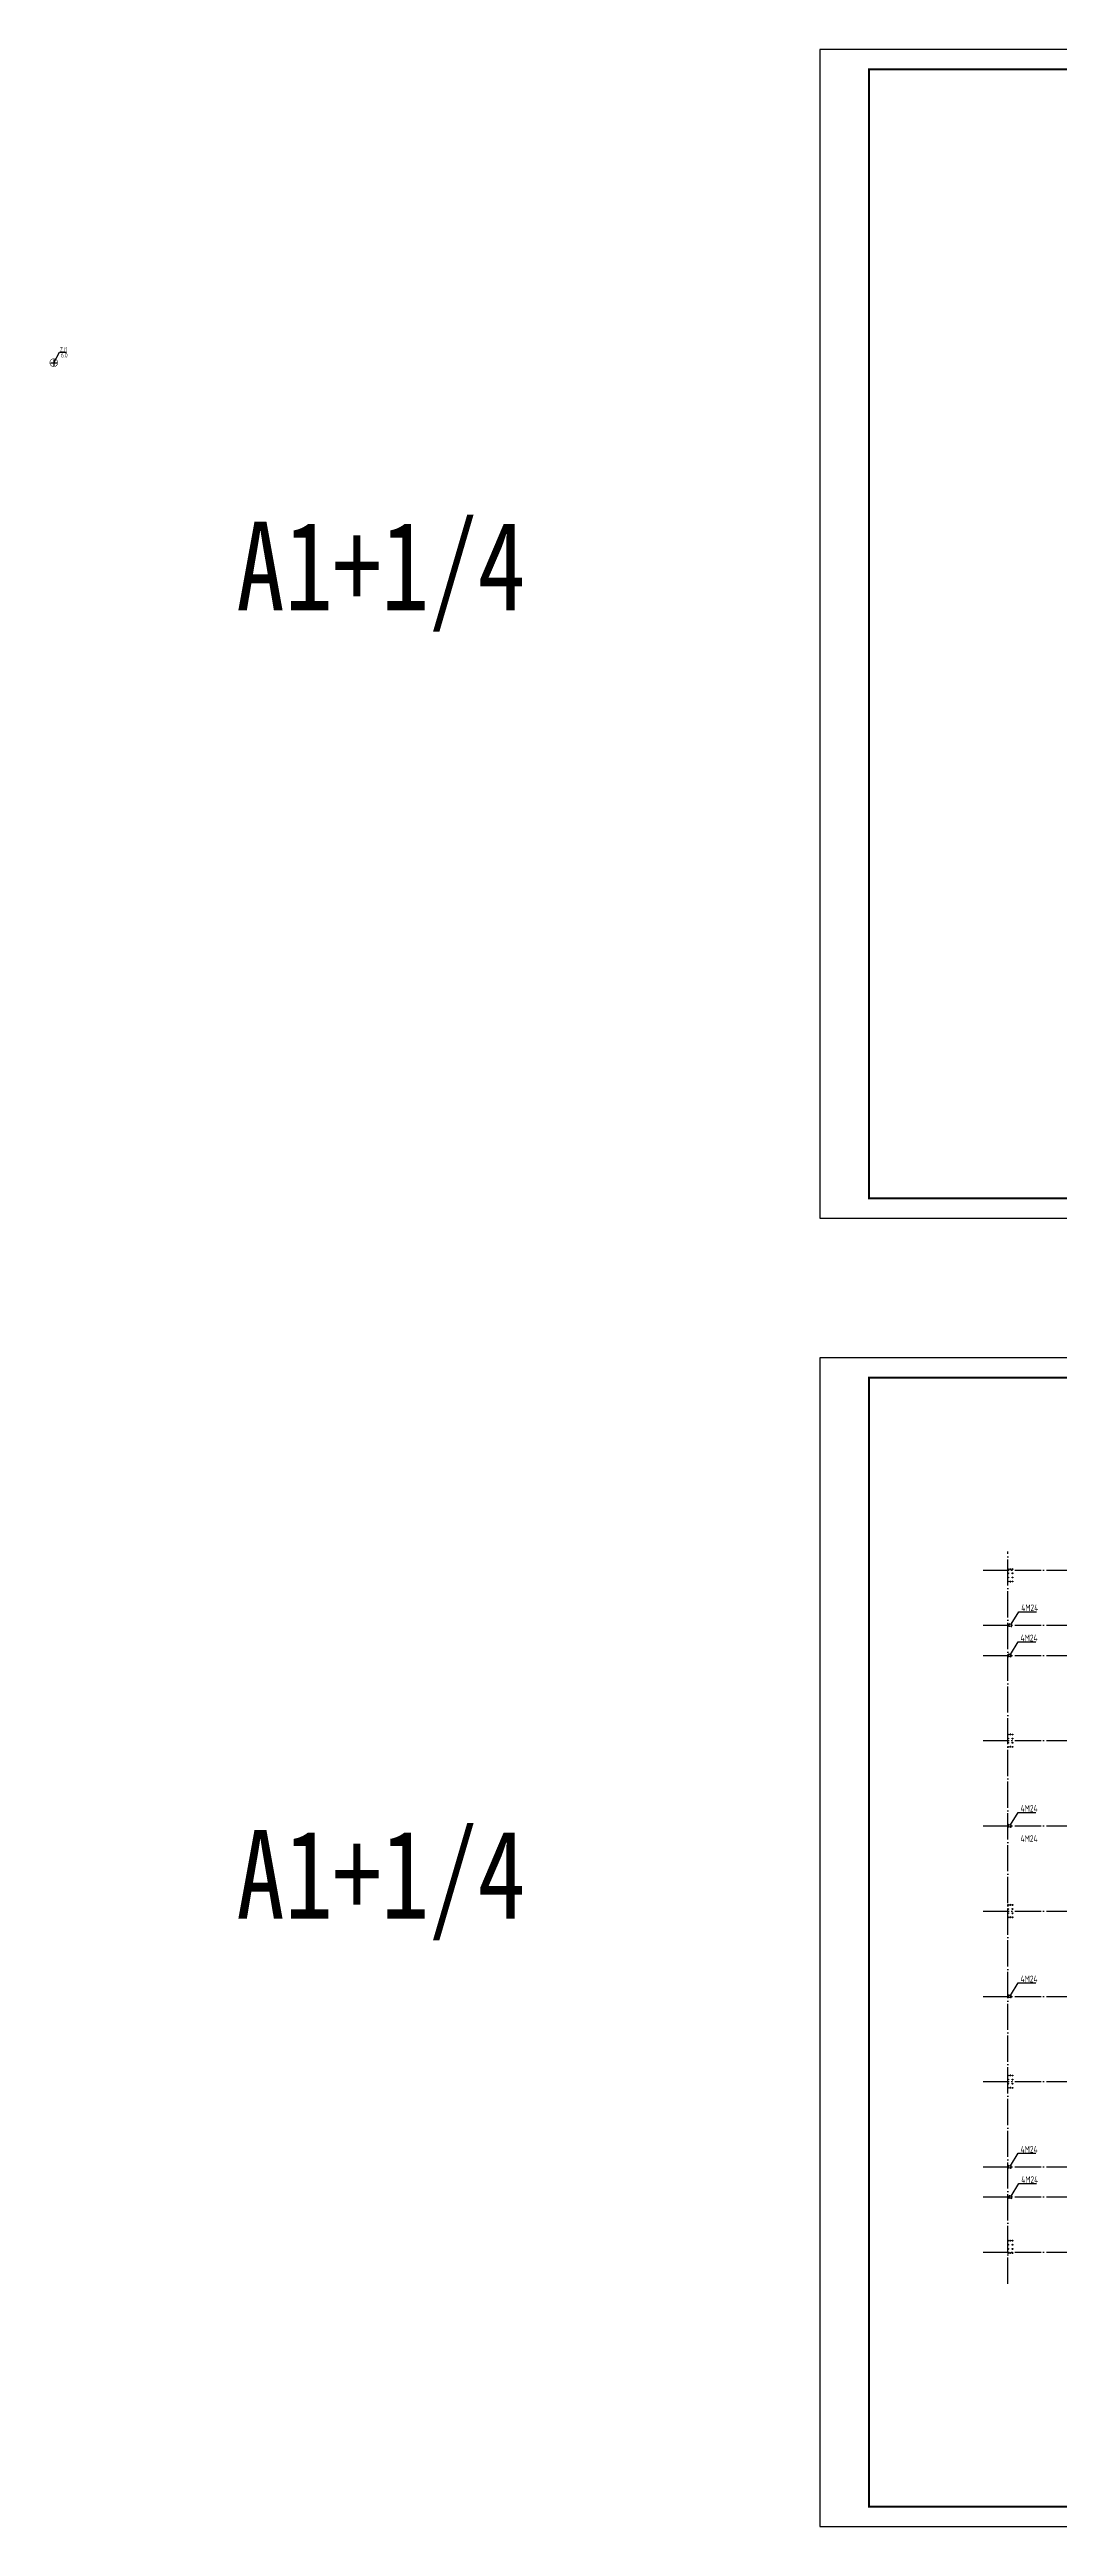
# Model space of a CAD drawing. Extents: x 19118 to 566552, y -1188739 to 92943.
# Drawn here: x 19118 to 96081, y -292410 to -103536 of the extents above; entities that cross this region are included whole.
import ezdxf

# ---------------------------------------------------------------- set-up
doc = ezdxf.new("R2010")
doc.units = 0
doc.header["$LTSCALE"] = 1000
doc.header["$MEASUREMENT"] = 0
doc.linetypes.add('DASH', pattern=[0.35, 0.25, -0.1])
doc.linetypes.add('DOTE', pattern=[2.42, 2, -0.2, 0.02, -0.2])
for name, color, linetype in [('DOTE', 9, 'DOTE'), ('LAYER2', 30, 'CONTINUOUS'), ('PUB_HATCH', 8, 'CONTINUOUS'), ('PUB_TITLE', 4, 'CONTINUOUS'), ('REIN', 1, 'CONTINUOUS'), ('TEXT', 7, 'CONTINUOUS'), ('WALL', 6, 'CONTINUOUS'), ('桩', 6, 'CONTINUOUS'), ('桩基标注', 7, 'CONTINUOUS'), ('桩心', 33, 'CONTINUOUS'), ('锚栓', 60, 'CONTINUOUS')]:
    doc.layers.add(name, color=color, linetype=linetype)
doc.styles.add('-黑体', font='SimSun.ttf')
doc.styles.add('TSSD_Rein', font='atssdeng.shx', dxfattribs={"width": 0.7, "bigfont": 'atssdchn.shx'})

msp = doc.modelspace()

# ---------------------------------------------------------------- hatches: boundary and pattern name
at = {"layer": 'PUB_HATCH'}
h = msp.add_hatch(dxfattribs=at)
h.set_pattern_fill('ANSI31', color=256, angle=-90, style=0)
h.set_pattern_definition([(45, (-8108.6808, -319798.7784), (1.122532015, -1.122532015), [])])
h.paths.add_polyline_path([(92146.86, -219416.94, -1), (92208.86, -219416.94, -1)])
h = msp.add_hatch(dxfattribs=at)
h.set_pattern_fill('ANSI31', color=256, angle=-90, style=0)
h.set_pattern_definition([(45, (-8108.6808, -320108.7784), (1.122532015, -1.122532015), [])])
h.paths.add_polyline_path([(92146.86, -219726.94, -1), (92208.86, -219726.94, -1)])
h = msp.add_hatch(dxfattribs=at)
h.set_pattern_fill('ANSI31', color=256, angle=-90, style=0)
h.set_pattern_definition([(45, (-8108.6808, -320428.7784), (1.122532015, -1.122532015), [])])
h.paths.add_polyline_path([(92146.86, -220046.94, -1), (92208.86, -220046.94, -1)])
h = msp.add_hatch(dxfattribs=at)
h.set_pattern_fill('ANSI31', color=256, angle=-90, style=0)
h.set_pattern_definition([(45, (-8108.6808, -320738.7784), (1.122532015, -1.122532015), [])])
h.paths.add_polyline_path([(92146.86, -220356.94, -1), (92208.86, -220356.94, -1)])
h = msp.add_hatch(dxfattribs=at)
h.set_pattern_fill('ANSI31', color=256, angle=-90, style=0)
h.set_pattern_definition([(45, (-7948.6808, -319798.7784), (1.122532015, -1.122532015), [])])
h.paths.add_polyline_path([(92306.86, -219416.94, -1), (92368.86, -219416.94, -1)])
h = msp.add_hatch(dxfattribs=at)
h.set_pattern_fill('ANSI31', color=256, angle=-90, style=0)
h.set_pattern_definition([(45, (-7948.6808, -320738.7784), (1.122532015, -1.122532015), [])])
h.paths.add_polyline_path([(92306.86, -220356.94, -1), (92368.86, -220356.94, -1)])
h = msp.add_hatch(dxfattribs=at)
h.set_pattern_fill('ANSI31', color=256, angle=-90, style=0)
h.set_pattern_definition([(135, (192784.405, -319798.7784), (-1.122532015, -1.122532015), [])])
h.paths.add_polyline_path([(92528.86, -219416.94, 1), (92466.86, -219416.94, 1)])
h = msp.add_hatch(dxfattribs=at)
h.set_pattern_fill('ANSI31', color=256, angle=-90, style=0)
h.set_pattern_definition([(135, (192784.405, -320108.7784), (-1.122532015, -1.122532015), [])])
h.paths.add_polyline_path([(92528.86, -219726.94, 1), (92466.86, -219726.94, 1)])
h = msp.add_hatch(dxfattribs=at)
h.set_pattern_fill('ANSI31', color=256, angle=-90, style=0)
h.set_pattern_definition([(135, (192784.405, -320428.7784), (-1.122532015, -1.122532015), [])])
h.paths.add_polyline_path([(92528.86, -220046.94, 1), (92466.86, -220046.94, 1)])
h = msp.add_hatch(dxfattribs=at)
h.set_pattern_fill('ANSI31', color=256, angle=-90, style=0)
h.set_pattern_definition([(135, (192784.405, -320738.7784), (-1.122532015, -1.122532015), [])])
h.paths.add_polyline_path([(92528.86, -220356.94, 1), (92466.86, -220356.94, 1)])
h = msp.add_hatch(dxfattribs=at)
h.set_pattern_fill('ANSI31', color=256, angle=-90, style=0)
h.set_pattern_definition([(315, (-8023.6808, -123230.0968), (1.122532015, 1.122532015), [])])
h.paths.add_polyline_path([(92231.86, -223611.94, 1), (92293.86, -223611.94, 1)])
h = msp.add_hatch(dxfattribs=at)
h.set_pattern_fill('ANSI31', color=256, angle=-90, style=0)
h.set_pattern_definition([(315, (-8023.6808, -123380.0968), (1.122532015, 1.122532015), [])])
h.paths.add_polyline_path([(92231.86, -223761.94, 1), (92293.86, -223761.94, 1)])
h = msp.add_hatch(dxfattribs=at)
h.set_pattern_fill('ANSI31', color=256, angle=-90, style=0)
h.set_pattern_definition([(225, (192699.405, -123230.0968), (-1.122532015, 1.122532015), [])])
h.paths.add_polyline_path([(92443.86, -223611.94, -1), (92381.86, -223611.94, -1)])
h = msp.add_hatch(dxfattribs=at)
h.set_pattern_fill('ANSI31', color=256, angle=-90, style=0)
h.set_pattern_definition([(225, (192699.405, -123380.0968), (-1.122532015, 1.122532015), [])])
h.paths.add_polyline_path([(92443.86, -223761.94, -1), (92381.86, -223761.94, -1)])
h = msp.add_hatch(dxfattribs=at)
h.set_pattern_fill('ANSI31', color=256, angle=-90, style=0)
h.set_pattern_definition([(315, (-8073.6808, -125530.0968), (1.122532015, 1.122532015), [])])
h.paths.add_polyline_path([(92181.86, -225911.94, 1), (92243.86, -225911.94, 1)])
h = msp.add_hatch(dxfattribs=at)
h.set_pattern_fill('ANSI31', color=256, angle=-90, style=0)
h.set_pattern_definition([(315, (-8073.6808, -125680.0968), (1.122532015, 1.122532015), [])])
h.paths.add_polyline_path([(92181.86, -226061.94, 1), (92243.86, -226061.94, 1)])
h = msp.add_hatch(dxfattribs=at)
h.set_pattern_fill('ANSI31', color=256, angle=-90, style=0)
h.set_pattern_definition([(225, (192649.405, -125530.0968), (-1.122532015, 1.122532015), [])])
h.paths.add_polyline_path([(92393.86, -225911.94, -1), (92331.86, -225911.94, -1)])
h = msp.add_hatch(dxfattribs=at)
h.set_pattern_fill('ANSI31', color=256, angle=-90, style=0)
h.set_pattern_definition([(225, (192649.405, -125680.0968), (-1.122532015, 1.122532015), [])])
h.paths.add_polyline_path([(92393.86, -226061.94, -1), (92331.86, -226061.94, -1)])
h = msp.add_hatch(dxfattribs=at)
h.set_pattern_fill('ANSI31', color=256, angle=-90, style=0)
h.set_pattern_definition([(315, (-8108.6808, -131635.0968), (1.122532015, 1.122532015), [])])
h.paths.add_polyline_path([(92146.86, -232016.94, 1), (92208.86, -232016.94, 1)])
h = msp.add_hatch(dxfattribs=at)
h.set_pattern_fill('ANSI31', color=256, angle=-90, style=0)
h.set_pattern_definition([(315, (-8108.6808, -131945.0968), (1.122532015, 1.122532015), [])])
h.paths.add_polyline_path([(92146.86, -232326.94, 1), (92208.86, -232326.94, 1)])
h = msp.add_hatch(dxfattribs=at)
h.set_pattern_fill('ANSI31', color=256, angle=-90, style=0)
h.set_pattern_definition([(315, (-7948.6808, -131635.0968), (1.122532015, 1.122532015), [])])
h.paths.add_polyline_path([(92306.86, -232016.94, 1), (92368.86, -232016.94, 1)])
h = msp.add_hatch(dxfattribs=at)
h.set_pattern_fill('ANSI31', color=256, angle=-90, style=0)
h.set_pattern_definition([(225, (192784.405, -131635.0968), (-1.122532015, 1.122532015), [])])
h.paths.add_polyline_path([(92528.86, -232016.94, -1), (92466.86, -232016.94, -1)])
h = msp.add_hatch(dxfattribs=at)
h.set_pattern_fill('ANSI31', color=256, angle=-90, style=0)
h.set_pattern_definition([(225, (192784.405, -131945.0968), (-1.122532015, 1.122532015), [])])
h.paths.add_polyline_path([(92528.86, -232326.94, -1), (92466.86, -232326.94, -1)])
h = msp.add_hatch(dxfattribs=at)
h.set_pattern_fill('ANSI31', color=256, angle=-90, style=0)
h.set_pattern_definition([(315, (-8108.6808, -132265.0968), (1.122532015, 1.122532015), [])])
h.paths.add_polyline_path([(92146.86, -232646.94, 1), (92208.86, -232646.94, 1)])
h = msp.add_hatch(dxfattribs=at)
h.set_pattern_fill('ANSI31', color=256, angle=-90, style=0)
h.set_pattern_definition([(315, (-8108.6808, -132575.0968), (1.122532015, 1.122532015), [])])
h.paths.add_polyline_path([(92146.86, -232956.94, 1), (92208.86, -232956.94, 1)])
h = msp.add_hatch(dxfattribs=at)
h.set_pattern_fill('ANSI31', color=256, angle=-90, style=0)
h.set_pattern_definition([(315, (-7948.6808, -132575.0968), (1.122532015, 1.122532015), [])])
h.paths.add_polyline_path([(92306.86, -232956.94, 1), (92368.86, -232956.94, 1)])
h = msp.add_hatch(dxfattribs=at)
h.set_pattern_fill('ANSI31', color=256, angle=-90, style=0)
h.set_pattern_definition([(225, (192784.405, -132265.0968), (-1.122532015, 1.122532015), [])])
h.paths.add_polyline_path([(92528.86, -232646.94, -1), (92466.86, -232646.94, -1)])
h = msp.add_hatch(dxfattribs=at)
h.set_pattern_fill('ANSI31', color=256, angle=-90, style=0)
h.set_pattern_definition([(225, (192784.405, -132575.0968), (-1.122532015, 1.122532015), [])])
h.paths.add_polyline_path([(92528.86, -232956.94, -1), (92466.86, -232956.94, -1)])
h = msp.add_hatch(dxfattribs=at)
h.set_pattern_fill('ANSI31', color=256, angle=-90, style=0)
h.set_pattern_definition([(315, (-8073.6808, -138530.0968), (1.122532015, 1.122532015), [])])
h.paths.add_polyline_path([(92181.86, -238911.94, 1), (92243.86, -238911.94, 1)])
h = msp.add_hatch(dxfattribs=at)
h.set_pattern_fill('ANSI31', color=256, angle=-90, style=0)
h.set_pattern_definition([(315, (-8073.6808, -138680.0968), (1.122532015, 1.122532015), [])])
h.paths.add_polyline_path([(92181.86, -239061.94, 1), (92243.86, -239061.94, 1)])
h = msp.add_hatch(dxfattribs=at)
h.set_pattern_fill('ANSI31', color=256, angle=-90, style=0)
h.set_pattern_definition([(225, (192649.405, -138530.0968), (-1.122532015, 1.122532015), [])])
h.paths.add_polyline_path([(92393.86, -238911.94, -1), (92331.86, -238911.94, -1)])
h = msp.add_hatch(dxfattribs=at)
h.set_pattern_fill('ANSI31', color=256, angle=-90, style=0)
h.set_pattern_definition([(225, (192649.405, -138680.0968), (-1.122532015, 1.122532015), [])])
h.paths.add_polyline_path([(92393.86, -239061.94, -1), (92331.86, -239061.94, -1)])
h = msp.add_hatch(dxfattribs=at)
h.set_pattern_fill('ANSI31', color=256, angle=-90, style=0)
h.set_pattern_definition([(315, (-8108.6808, -144635.0968), (1.122532015, 1.122532015), [])])
h.paths.add_polyline_path([(92146.86, -245016.94, 1), (92208.86, -245016.94, 1)])
h = msp.add_hatch(dxfattribs=at)
h.set_pattern_fill('ANSI31', color=256, angle=-90, style=0)
h.set_pattern_definition([(315, (-8108.6808, -144945.0968), (1.122532015, 1.122532015), [])])
h.paths.add_polyline_path([(92146.86, -245326.94, 1), (92208.86, -245326.94, 1)])
h = msp.add_hatch(dxfattribs=at)
h.set_pattern_fill('ANSI31', color=256, angle=-90, style=0)
h.set_pattern_definition([(315, (-7948.6808, -144635.0968), (1.122532015, 1.122532015), [])])
h.paths.add_polyline_path([(92306.86, -245016.94, 1), (92368.86, -245016.94, 1)])
h = msp.add_hatch(dxfattribs=at)
h.set_pattern_fill('ANSI31', color=256, angle=-90, style=0)
h.set_pattern_definition([(225, (192784.405, -144635.0968), (-1.122532015, 1.122532015), [])])
h.paths.add_polyline_path([(92528.86, -245016.94, -1), (92466.86, -245016.94, -1)])
h = msp.add_hatch(dxfattribs=at)
h.set_pattern_fill('ANSI31', color=256, angle=-90, style=0)
h.set_pattern_definition([(225, (192784.405, -144945.0968), (-1.122532015, 1.122532015), [])])
h.paths.add_polyline_path([(92528.86, -245326.94, -1), (92466.86, -245326.94, -1)])
h = msp.add_hatch(dxfattribs=at)
h.set_pattern_fill('ANSI31', color=256, angle=-90, style=0)
h.set_pattern_definition([(315, (-8108.6808, -145265.0968), (1.122532015, 1.122532015), [])])
h.paths.add_polyline_path([(92146.86, -245646.94, 1), (92208.86, -245646.94, 1)])
h = msp.add_hatch(dxfattribs=at)
h.set_pattern_fill('ANSI31', color=256, angle=-90, style=0)
h.set_pattern_definition([(315, (-8108.6808, -145575.0968), (1.122532015, 1.122532015), [])])
h.paths.add_polyline_path([(92146.86, -245956.94, 1), (92208.86, -245956.94, 1)])
h = msp.add_hatch(dxfattribs=at)
h.set_pattern_fill('ANSI31', color=256, angle=-90, style=0)
h.set_pattern_definition([(315, (-7948.6808, -145575.0968), (1.122532015, 1.122532015), [])])
h.paths.add_polyline_path([(92306.86, -245956.94, 1), (92368.86, -245956.94, 1)])
h = msp.add_hatch(dxfattribs=at)
h.set_pattern_fill('ANSI31', color=256, angle=-90, style=0)
h.set_pattern_definition([(225, (192784.405, -145265.0968), (-1.122532015, 1.122532015), [])])
h.paths.add_polyline_path([(92528.86, -245646.94, -1), (92466.86, -245646.94, -1)])
h = msp.add_hatch(dxfattribs=at)
h.set_pattern_fill('ANSI31', color=256, angle=-90, style=0)
h.set_pattern_definition([(225, (192784.405, -145575.0968), (-1.122532015, 1.122532015), [])])
h.paths.add_polyline_path([(92528.86, -245956.94, -1), (92466.86, -245956.94, -1)])
h = msp.add_hatch(dxfattribs=at)
h.set_pattern_fill('ANSI31', color=256, angle=-90, style=0)
h.set_pattern_definition([(315, (-8073.6808, -151530.0968), (1.122532015, 1.122532015), [])])
h.paths.add_polyline_path([(92181.86, -251911.94, 1), (92243.86, -251911.94, 1)])
h = msp.add_hatch(dxfattribs=at)
h.set_pattern_fill('ANSI31', color=256, angle=-90, style=0)
h.set_pattern_definition([(315, (-8073.6808, -151680.0968), (1.122532015, 1.122532015), [])])
h.paths.add_polyline_path([(92181.86, -252061.94, 1), (92243.86, -252061.94, 1)])
h = msp.add_hatch(dxfattribs=at)
h.set_pattern_fill('ANSI31', color=256, angle=-90, style=0)
h.set_pattern_definition([(225, (192649.405, -151530.0968), (-1.122532015, 1.122532015), [])])
h.paths.add_polyline_path([(92393.86, -251911.94, -1), (92331.86, -251911.94, -1)])
h = msp.add_hatch(dxfattribs=at)
h.set_pattern_fill('ANSI31', color=256, angle=-90, style=0)
h.set_pattern_definition([(225, (192649.405, -151680.0968), (-1.122532015, 1.122532015), [])])
h.paths.add_polyline_path([(92393.86, -252061.94, -1), (92331.86, -252061.94, -1)])
h = msp.add_hatch(dxfattribs=at)
h.set_pattern_fill('ANSI31', color=256, angle=-90, style=0)
h.set_pattern_definition([(315, (-8108.6808, -157635.0968), (1.122532015, 1.122532015), [])])
h.paths.add_polyline_path([(92146.86, -258016.94, 1), (92208.86, -258016.94, 1)])
h = msp.add_hatch(dxfattribs=at)
h.set_pattern_fill('ANSI31', color=256, angle=-90, style=0)
h.set_pattern_definition([(315, (-8108.6808, -157945.0968), (1.122532015, 1.122532015), [])])
h.paths.add_polyline_path([(92146.86, -258326.94, 1), (92208.86, -258326.94, 1)])
h = msp.add_hatch(dxfattribs=at)
h.set_pattern_fill('ANSI31', color=256, angle=-90, style=0)
h.set_pattern_definition([(315, (-8108.6808, -158265.0968), (1.122532015, 1.122532015), [])])
h.paths.add_polyline_path([(92146.86, -258646.94, 1), (92208.86, -258646.94, 1)])
h = msp.add_hatch(dxfattribs=at)
h.set_pattern_fill('ANSI31', color=256, angle=-90, style=0)
h.set_pattern_definition([(315, (-7948.6808, -157635.0968), (1.122532015, 1.122532015), [])])
h.paths.add_polyline_path([(92306.86, -258016.94, 1), (92368.86, -258016.94, 1)])
h = msp.add_hatch(dxfattribs=at)
h.set_pattern_fill('ANSI31', color=256, angle=-90, style=0)
h.set_pattern_definition([(225, (192784.405, -157635.0968), (-1.122532015, 1.122532015), [])])
h.paths.add_polyline_path([(92528.86, -258016.94, -1), (92466.86, -258016.94, -1)])
h = msp.add_hatch(dxfattribs=at)
h.set_pattern_fill('ANSI31', color=256, angle=-90, style=0)
h.set_pattern_definition([(225, (192784.405, -157945.0968), (-1.122532015, 1.122532015), [])])
h.paths.add_polyline_path([(92528.86, -258326.94, -1), (92466.86, -258326.94, -1)])
h = msp.add_hatch(dxfattribs=at)
h.set_pattern_fill('ANSI31', color=256, angle=-90, style=0)
h.set_pattern_definition([(225, (192784.405, -158265.0968), (-1.122532015, 1.122532015), [])])
h.paths.add_polyline_path([(92528.86, -258646.94, -1), (92466.86, -258646.94, -1)])
h = msp.add_hatch(dxfattribs=at)
h.set_pattern_fill('ANSI31', color=256, angle=-90, style=0)
h.set_pattern_definition([(315, (-8108.6808, -158575.0968), (1.122532015, 1.122532015), [])])
h.paths.add_polyline_path([(92146.86, -258956.94, 1), (92208.86, -258956.94, 1)])
h = msp.add_hatch(dxfattribs=at)
h.set_pattern_fill('ANSI31', color=256, angle=-90, style=0)
h.set_pattern_definition([(315, (-7948.6808, -158575.0968), (1.122532015, 1.122532015), [])])
h.paths.add_polyline_path([(92306.86, -258956.94, 1), (92368.86, -258956.94, 1)])
h = msp.add_hatch(dxfattribs=at)
h.set_pattern_fill('ANSI31', color=256, angle=-90, style=0)
h.set_pattern_definition([(225, (192784.405, -158575.0968), (-1.122532015, 1.122532015), [])])
h.paths.add_polyline_path([(92528.86, -258956.94, -1), (92466.86, -258956.94, -1)])
h = msp.add_hatch(dxfattribs=at)
h.set_pattern_fill('ANSI31', color=256, angle=-90, style=0)
h.set_pattern_definition([(315, (-8073.6808, -164530.0968), (1.122532015, 1.122532015), [])])
h.paths.add_polyline_path([(92181.86, -264911.94, 1), (92243.86, -264911.94, 1)])
h = msp.add_hatch(dxfattribs=at)
h.set_pattern_fill('ANSI31', color=256, angle=-90, style=0)
h.set_pattern_definition([(315, (-8073.6808, -164680.0968), (1.122532015, 1.122532015), [])])
h.paths.add_polyline_path([(92181.86, -265061.94, 1), (92243.86, -265061.94, 1)])
h = msp.add_hatch(dxfattribs=at)
h.set_pattern_fill('ANSI31', color=256, angle=-90, style=0)
h.set_pattern_definition([(225, (192649.405, -164530.0968), (-1.122532015, 1.122532015), [])])
h.paths.add_polyline_path([(92393.86, -264911.94, -1), (92331.86, -264911.94, -1)])
h = msp.add_hatch(dxfattribs=at)
h.set_pattern_fill('ANSI31', color=256, angle=-90, style=0)
h.set_pattern_definition([(225, (192649.405, -164680.0968), (-1.122532015, 1.122532015), [])])
h.paths.add_polyline_path([(92393.86, -265061.94, -1), (92331.86, -265061.94, -1)])
h = msp.add_hatch(dxfattribs=at)
h.set_pattern_fill('ANSI31', color=256, angle=-90, style=0)
h.set_pattern_definition([(315, (-8023.6808, -166830.0968), (1.122532015, 1.122532015), [])])
h.paths.add_polyline_path([(92231.86, -267211.94, 1), (92293.86, -267211.94, 1)])
h = msp.add_hatch(dxfattribs=at)
h.set_pattern_fill('ANSI31', color=256, angle=-90, style=0)
h.set_pattern_definition([(315, (-8023.6808, -166980.0968), (1.122532015, 1.122532015), [])])
h.paths.add_polyline_path([(92231.86, -267361.94, 1), (92293.86, -267361.94, 1)])
h = msp.add_hatch(dxfattribs=at)
h.set_pattern_fill('ANSI31', color=256, angle=-90, style=0)
h.set_pattern_definition([(225, (192699.405, -166830.0968), (-1.122532015, 1.122532015), [])])
h.paths.add_polyline_path([(92443.86, -267211.94, -1), (92381.86, -267211.94, -1)])
h = msp.add_hatch(dxfattribs=at)
h.set_pattern_fill('ANSI31', color=256, angle=-90, style=0)
h.set_pattern_definition([(225, (192699.405, -166980.0968), (-1.122532015, 1.122532015), [])])
h.paths.add_polyline_path([(92443.86, -267361.94, -1), (92381.86, -267361.94, -1)])
h = msp.add_hatch(dxfattribs=at)
h.set_pattern_fill('ANSI31', color=256, angle=-90, style=0)
h.set_pattern_definition([(315, (-8108.6808, -170235.0968), (1.122532015, 1.122532015), [])])
h.paths.add_polyline_path([(92146.86, -270616.94, 1), (92208.86, -270616.94, 1)])
h = msp.add_hatch(dxfattribs=at)
h.set_pattern_fill('ANSI31', color=256, angle=-90, style=0)
h.set_pattern_definition([(315, (-8108.6808, -170545.0968), (1.122532015, 1.122532015), [])])
h.paths.add_polyline_path([(92146.86, -270926.94, 1), (92208.86, -270926.94, 1)])
h = msp.add_hatch(dxfattribs=at)
h.set_pattern_fill('ANSI31', color=256, angle=-90, style=0)
h.set_pattern_definition([(315, (-8108.6808, -170865.0968), (1.122532015, 1.122532015), [])])
h.paths.add_polyline_path([(92146.86, -271246.94, 1), (92208.86, -271246.94, 1)])
h = msp.add_hatch(dxfattribs=at)
h.set_pattern_fill('ANSI31', color=256, angle=-90, style=0)
h.set_pattern_definition([(315, (-8108.6808, -171175.0968), (1.122532015, 1.122532015), [])])
h.paths.add_polyline_path([(92146.86, -271556.94, 1), (92208.86, -271556.94, 1)])
h = msp.add_hatch(dxfattribs=at)
h.set_pattern_fill('ANSI31', color=256, angle=-90, style=0)
h.set_pattern_definition([(315, (-7948.6808, -170235.0968), (1.122532015, 1.122532015), [])])
h.paths.add_polyline_path([(92306.86, -270616.94, 1), (92368.86, -270616.94, 1)])
h = msp.add_hatch(dxfattribs=at)
h.set_pattern_fill('ANSI31', color=256, angle=-90, style=0)
h.set_pattern_definition([(315, (-7948.6808, -171175.0968), (1.122532015, 1.122532015), [])])
h.paths.add_polyline_path([(92306.86, -271556.94, 1), (92368.86, -271556.94, 1)])
h = msp.add_hatch(dxfattribs=at)
h.set_pattern_fill('ANSI31', color=256, angle=-90, style=0)
h.set_pattern_definition([(225, (192784.405, -170235.0968), (-1.122532015, 1.122532015), [])])
h.paths.add_polyline_path([(92528.86, -270616.94, -1), (92466.86, -270616.94, -1)])
h = msp.add_hatch(dxfattribs=at)
h.set_pattern_fill('ANSI31', color=256, angle=-90, style=0)
h.set_pattern_definition([(225, (192784.405, -170545.0968), (-1.122532015, 1.122532015), [])])
h.paths.add_polyline_path([(92528.86, -270926.94, -1), (92466.86, -270926.94, -1)])
h = msp.add_hatch(dxfattribs=at)
h.set_pattern_fill('ANSI31', color=256, angle=-90, style=0)
h.set_pattern_definition([(225, (192784.405, -170865.0968), (-1.122532015, 1.122532015), [])])
h.paths.add_polyline_path([(92528.86, -271246.94, -1), (92466.86, -271246.94, -1)])
h = msp.add_hatch(dxfattribs=at)
h.set_pattern_fill('ANSI31', color=256, angle=-90, style=0)
h.set_pattern_definition([(225, (192784.405, -171175.0968), (-1.122532015, 1.122532015), [])])
h.paths.add_polyline_path([(92528.86, -271556.94, -1), (92466.86, -271556.94, -1)])

# ---------------------------------------------------------------- linework, layer by layer
at = {"layer": 'DOTE', "color": 8}
for p, q in [((92137.86, -273909.46), (92137.86, -218059.9)), ((90256.35, -219486.94), (198793.6, -219486.94)), ((90256.35, -223686.94), (198793.6, -223686.94)), ((90256.35, -225986.94), (198793.6, -225986.94)), ((90256.35, -232486.94), (198793.6, -232486.94)), ((90256.35, -238986.94), (198793.6, -238986.94)), ((90256.35, -245486.94), (198793.6, -245486.94)), ((90256.35, -251986.94), (198793.6, -251986.94)), ((90256.35, -258486.94), (198793.6, -258486.94)), ((90256.35, -264986.94), (198793.6, -264986.94)), ((90256.35, -267286.94), (198793.6, -267286.94)), ((90256.35, -271486.94), (198793.6, -271486.94))]:
    msp.add_line(p, q, dxfattribs=at)
at = {"layer": 'PUB_TITLE'}
for points in [[(77811.65, -192635.97), (235461.65, -192635.97), (235461.65, -103535.97), (77811.65, -103535.97)], [(77811.65, -292409.78), (235461.65, -292409.78), (235461.65, -203309.78), (77811.65, -203309.78)]]:
    msp.add_lwpolyline(points, close=True, dxfattribs=at)
at = {"layer": 'PUB_TITLE', "const_width": 150}
for points in [[(81561.65, -191135.97), (233961.65, -191135.97), (233961.65, -105035.97), (81561.65, -105035.97)], [(81561.65, -290909.78), (233961.65, -290909.78), (233961.65, -204809.78), (81561.65, -204809.78)]]:
    msp.add_lwpolyline(points, close=True, dxfattribs=at)
at = {"layer": 'REIN', "linetype": 'DASH'}
for p, q in [((92149.65, -219416.94), (92206.07, -219416.94)), ((92149.65, -219726.94), (92206.07, -219726.94)), ((92149.65, -220046.94), (92206.07, -220046.94)), ((92149.65, -220356.94), (92206.07, -220356.94)), ((92177.86, -219388.73), (92177.86, -219445.15)), ((92177.86, -219698.73), (92177.86, -219755.15)), ((92177.86, -220018.73), (92177.86, -220075.15)), ((92177.86, -220328.73), (92177.86, -220385.15)), ((92309.65, -219416.94), (92366.07, -219416.94)), ((92309.65, -220356.94), (92366.07, -220356.94)), ((92337.86, -219388.73), (92337.86, -219445.15)), ((92337.86, -220328.73), (92337.86, -220385.15)), ((92526.07, -219416.94), (92469.65, -219416.94)), ((92526.07, -219726.94), (92469.65, -219726.94)), ((92526.07, -220046.94), (92469.65, -220046.94)), ((92526.07, -220356.94), (92469.65, -220356.94)), ((92497.86, -219388.73), (92497.86, -219445.15)), ((92497.86, -219698.73), (92497.86, -219755.15)), ((92497.86, -220018.73), (92497.86, -220075.15)), ((92497.86, -220328.73), (92497.86, -220385.15)), ((92234.65, -223611.94), (92291.07, -223611.94)), ((92234.65, -223761.94), (92291.07, -223761.94)), ((92262.86, -223640.15), (92262.86, -223583.73)), ((92262.86, -223790.15), (92262.86, -223733.73)), ((92441.07, -223611.94), (92384.65, -223611.94)), ((92441.07, -223761.94), (92384.65, -223761.94)), ((92412.86, -223640.15), (92412.86, -223583.73)), ((92412.86, -223790.15), (92412.86, -223733.73)), ((92184.65, -225911.94), (92241.07, -225911.94)), ((92184.65, -226061.94), (92241.07, -226061.94)), ((92212.86, -225940.15), (92212.86, -225883.73)), ((92212.86, -226090.15), (92212.86, -226033.73)), ((92391.07, -225911.94), (92334.65, -225911.94)), ((92391.07, -226061.94), (92334.65, -226061.94)), ((92362.86, -225940.15), (92362.86, -225883.73)), ((92362.86, -226090.15), (92362.86, -226033.73)), ((92149.65, -232016.94), (92206.07, -232016.94)), ((92177.86, -232045.15), (92177.86, -231988.73)), ((92177.86, -232355.15), (92177.86, -232298.73)), ((92309.65, -232016.94), (92366.07, -232016.94)), ((92337.86, -232045.15), (92337.86, -231988.73)), ((92526.07, -232016.94), (92469.65, -232016.94)), ((92497.86, -232045.15), (92497.86, -231988.73)), ((92497.86, -232355.15), (92497.86, -232298.73)), ((92149.65, -232326.94), (92206.07, -232326.94)), ((92149.65, -232646.94), (92206.07, -232646.94)), ((92149.65, -232956.94), (92206.07, -232956.94)), ((92177.86, -232675.15), (92177.86, -232618.73)), ((92177.86, -232985.15), (92177.86, -232928.73)), ((92309.65, -232956.94), (92366.07, -232956.94)), ((92337.86, -232985.15), (92337.86, -232928.73)), ((92526.07, -232326.94), (92469.65, -232326.94)), ((92526.07, -232646.94), (92469.65, -232646.94)), ((92526.07, -232956.94), (92469.65, -232956.94)), ((92497.86, -232675.15), (92497.86, -232618.73)), ((92497.86, -232985.15), (92497.86, -232928.73)), ((92184.65, -238911.94), (92241.07, -238911.94)), ((92184.65, -239061.94), (92241.07, -239061.94)), ((92212.86, -238940.15), (92212.86, -238883.73)), ((92212.86, -239090.15), (92212.86, -239033.73)), ((92391.07, -238911.94), (92334.65, -238911.94)), ((92391.07, -239061.94), (92334.65, -239061.94)), ((92362.86, -238940.15), (92362.86, -238883.73)), ((92362.86, -239090.15), (92362.86, -239033.73)), ((92149.65, -245016.94), (92206.07, -245016.94)), ((92149.65, -245326.94), (92206.07, -245326.94)), ((92177.86, -245045.15), (92177.86, -244988.73)), ((92177.86, -245355.15), (92177.86, -245298.73)), ((92309.65, -245016.94), (92366.07, -245016.94)), ((92337.86, -245045.15), (92337.86, -244988.73)), ((92526.07, -245016.94), (92469.65, -245016.94)), ((92526.07, -245326.94), (92469.65, -245326.94)), ((92497.86, -245045.15), (92497.86, -244988.73)), ((92497.86, -245355.15), (92497.86, -245298.73)), ((92149.65, -245646.94), (92206.07, -245646.94)), ((92149.65, -245956.94), (92206.07, -245956.94)), ((92177.86, -245675.15), (92177.86, -245618.73)), ((92177.86, -245985.15), (92177.86, -245928.73)), ((92309.65, -245956.94), (92366.07, -245956.94)), ((92337.86, -245985.15), (92337.86, -245928.73)), ((92526.07, -245646.94), (92469.65, -245646.94)), ((92526.07, -245956.94), (92469.65, -245956.94)), ((92497.86, -245675.15), (92497.86, -245618.73)), ((92497.86, -245985.15), (92497.86, -245928.73)), ((92184.65, -251911.94), (92241.07, -251911.94)), ((92184.65, -252061.94), (92241.07, -252061.94)), ((92212.86, -251940.15), (92212.86, -251883.73)), ((92212.86, -252090.15), (92212.86, -252033.73)), ((92391.07, -251911.94), (92334.65, -251911.94)), ((92391.07, -252061.94), (92334.65, -252061.94)), ((92362.86, -251940.15), (92362.86, -251883.73)), ((92362.86, -252090.15), (92362.86, -252033.73)), ((92149.65, -258016.94), (92206.07, -258016.94)), ((92149.65, -258326.94), (92206.07, -258326.94)), ((92149.65, -258646.94), (92206.07, -258646.94)), ((92177.86, -258045.15), (92177.86, -257988.73)), ((92177.86, -258355.15), (92177.86, -258298.73)), ((92177.86, -258675.15), (92177.86, -258618.73)), ((92309.65, -258016.94), (92366.07, -258016.94)), ((92337.86, -258045.15), (92337.86, -257988.73)), ((92526.07, -258016.94), (92469.65, -258016.94)), ((92526.07, -258326.94), (92469.65, -258326.94)), ((92526.07, -258646.94), (92469.65, -258646.94)), ((92497.86, -258045.15), (92497.86, -257988.73)), ((92497.86, -258355.15), (92497.86, -258298.73)), ((92497.86, -258675.15), (92497.86, -258618.73)), ((92149.65, -258956.94), (92206.07, -258956.94)), ((92177.86, -258985.15), (92177.86, -258928.73)), ((92309.65, -258956.94), (92366.07, -258956.94)), ((92337.86, -258985.15), (92337.86, -258928.73)), ((92526.07, -258956.94), (92469.65, -258956.94)), ((92497.86, -258985.15), (92497.86, -258928.73)), ((92184.65, -264911.94), (92241.07, -264911.94)), ((92184.65, -265061.94), (92241.07, -265061.94)), ((92212.86, -264940.15), (92212.86, -264883.73)), ((92212.86, -265090.15), (92212.86, -265033.73)), ((92391.07, -264911.94), (92334.65, -264911.94)), ((92391.07, -265061.94), (92334.65, -265061.94)), ((92362.86, -264940.15), (92362.86, -264883.73)), ((92362.86, -265090.15), (92362.86, -265033.73)), ((92234.65, -267211.94), (92291.07, -267211.94)), ((92234.65, -267361.94), (92291.07, -267361.94)), ((92262.86, -267240.15), (92262.86, -267183.73)), ((92262.86, -267390.15), (92262.86, -267333.73)), ((92441.07, -267211.94), (92384.65, -267211.94)), ((92441.07, -267361.94), (92384.65, -267361.94)), ((92412.86, -267240.15), (92412.86, -267183.73)), ((92412.86, -267390.15), (92412.86, -267333.73)), ((92149.65, -270616.94), (92206.07, -270616.94)), ((92149.65, -270926.94), (92206.07, -270926.94)), ((92149.65, -271246.94), (92206.07, -271246.94)), ((92149.65, -271556.94), (92206.07, -271556.94)), ((92177.86, -270645.15), (92177.86, -270588.73)), ((92177.86, -270955.15), (92177.86, -270898.73)), ((92177.86, -271275.15), (92177.86, -271218.73)), ((92177.86, -271585.15), (92177.86, -271528.73)), ((92309.65, -270616.94), (92366.07, -270616.94)), ((92309.65, -271556.94), (92366.07, -271556.94)), ((92337.86, -270645.15), (92337.86, -270588.73)), ((92337.86, -271585.15), (92337.86, -271528.73)), ((92526.07, -270616.94), (92469.65, -270616.94)), ((92526.07, -270926.94), (92469.65, -270926.94)), ((92526.07, -271246.94), (92469.65, -271246.94)), ((92526.07, -271556.94), (92469.65, -271556.94)), ((92497.86, -270645.15), (92497.86, -270588.73)), ((92497.86, -270955.15), (92497.86, -270898.73)), ((92497.86, -271275.15), (92497.86, -271218.73)), ((92497.86, -271585.15), (92497.86, -271528.73))]:
    msp.add_line(p, q, dxfattribs=at)
at = {"layer": 'WALL'}
for points in [[(92412.86, -223611.94), (92988.51, -222655.46), (94334.9, -222655.46)], [(92362.86, -225911.94), (92938.51, -224955.46), (94284.9, -224955.46)], [(92362.86, -238911.94), (92938.51, -237955.46), (94284.9, -237955.46)], [(92362.86, -251911.94), (92938.51, -250955.46), (94284.9, -250955.46)], [(92362.86, -264911.94), (92938.51, -263955.46), (94284.9, -263955.46)], [(92412.86, -267211.94), (92988.51, -266255.46), (94334.9, -266255.46)]]:
    msp.add_lwpolyline(points, dxfattribs=at)
at = {"layer": '桩', "const_width": 40}
msp.add_lwpolyline([(19738.26, -127417.64, -0.995249035), (19138.28, -127414.78, -1.004773645), (19738.26, -127417.64, -209.982350953)], format="xyb", dxfattribs=at)
at = {"layer": '桩基标注'}
msp.add_lwpolyline([(19438.28, -127414.78), (19878.95, -126614.14), (20411.26, -126614.14)], dxfattribs=at)
at = {"layer": '桩心'}
for p, q in [((19198.28, -127414.78), (19678.28, -127414.78)), ((19438.28, -127174.78), (19438.28, -127654.78))]:
    msp.add_line(p, q, dxfattribs=at)
at = {"layer": '锚栓'}
for centre in [(92177.86, -219416.94), (92177.86, -219726.94), (92177.86, -220046.94), (92177.86, -220356.94), (92337.86, -219416.94), (92337.86, -220356.94), (92497.86, -219416.94), (92497.86, -219726.94), (92497.86, -220046.94), (92497.86, -220356.94), (92262.86, -223611.94), (92262.86, -223761.94), (92412.86, -223611.94), (92412.86, -223761.94), (92212.86, -225911.94), (92212.86, -226061.94), (92362.86, -225911.94), (92362.86, -226061.94), (92177.86, -232016.94), (92177.86, -232326.94), (92337.86, -232016.94), (92497.86, -232016.94), (92497.86, -232326.94), (92177.86, -232646.94), (92177.86, -232956.94), (92337.86, -232956.94), (92497.86, -232646.94), (92497.86, -232956.94), (92212.86, -238911.94), (92212.86, -239061.94), (92362.86, -238911.94), (92362.86, -239061.94), (92177.86, -245016.94), (92177.86, -245326.94), (92337.86, -245016.94), (92497.86, -245016.94), (92497.86, -245326.94), (92177.86, -245646.94), (92177.86, -245956.94), (92337.86, -245956.94), (92497.86, -245646.94), (92497.86, -245956.94), (92212.86, -251911.94), (92212.86, -252061.94), (92362.86, -251911.94), (92362.86, -252061.94), (92177.86, -258016.94), (92177.86, -258326.94), (92177.86, -258646.94), (92337.86, -258016.94), (92497.86, -258016.94), (92497.86, -258326.94), (92497.86, -258646.94), (92177.86, -258956.94), (92337.86, -258956.94), (92497.86, -258956.94), (92212.86, -264911.94), (92212.86, -265061.94), (92362.86, -264911.94), (92362.86, -265061.94), (92262.86, -267211.94), (92262.86, -267361.94), (92412.86, -267211.94), (92412.86, -267361.94), (92177.86, -270616.94), (92177.86, -270926.94), (92177.86, -271246.94), (92177.86, -271556.94), (92337.86, -270616.94), (92337.86, -271556.94), (92497.86, -270616.94), (92497.86, -270926.94), (92497.86, -271246.94), (92497.86, -271556.94)]:
    msp.add_circle(centre, 31, dxfattribs=at)

# ---------------------------------------------------------------- texts
at = {"layer": 'LAYER2', "style": 'TSSD_Rein', "width": 0.7}
msp.add_text('6.0', height=360, dxfattribs=at).set_placement((19995.62, -127018.06))
at = {"layer": 'TEXT', "color": 3, "style": '-黑体', "width": 0.8}
for p in [(33352.94, -146287.13), (33352.94, -246060.94)]:
    msp.add_text('A1+1/4', height=6753.375, dxfattribs=at).set_placement(p)
at = {"layer": 'WALL', "style": 'TSSD_Rein', "width": 0.7}
for p in [(93172.17, -222608.95), (93122.17, -224908.95), (93122.17, -237908.95), (93122.17, -240208.95), (93122.17, -250908.95), (93122.17, -263908.95), (93172.17, -266208.95)]:
    msp.add_text('4M24', height=504, dxfattribs=at).set_placement(p)
at = {"layer": '桩基标注', "style": 'TSSD_Rein', "width": 0.7}
msp.add_text('ZJ1', height=360, dxfattribs=at).set_placement((19904.96, -126589.48))

doc.saveas('drawing.dxf')
